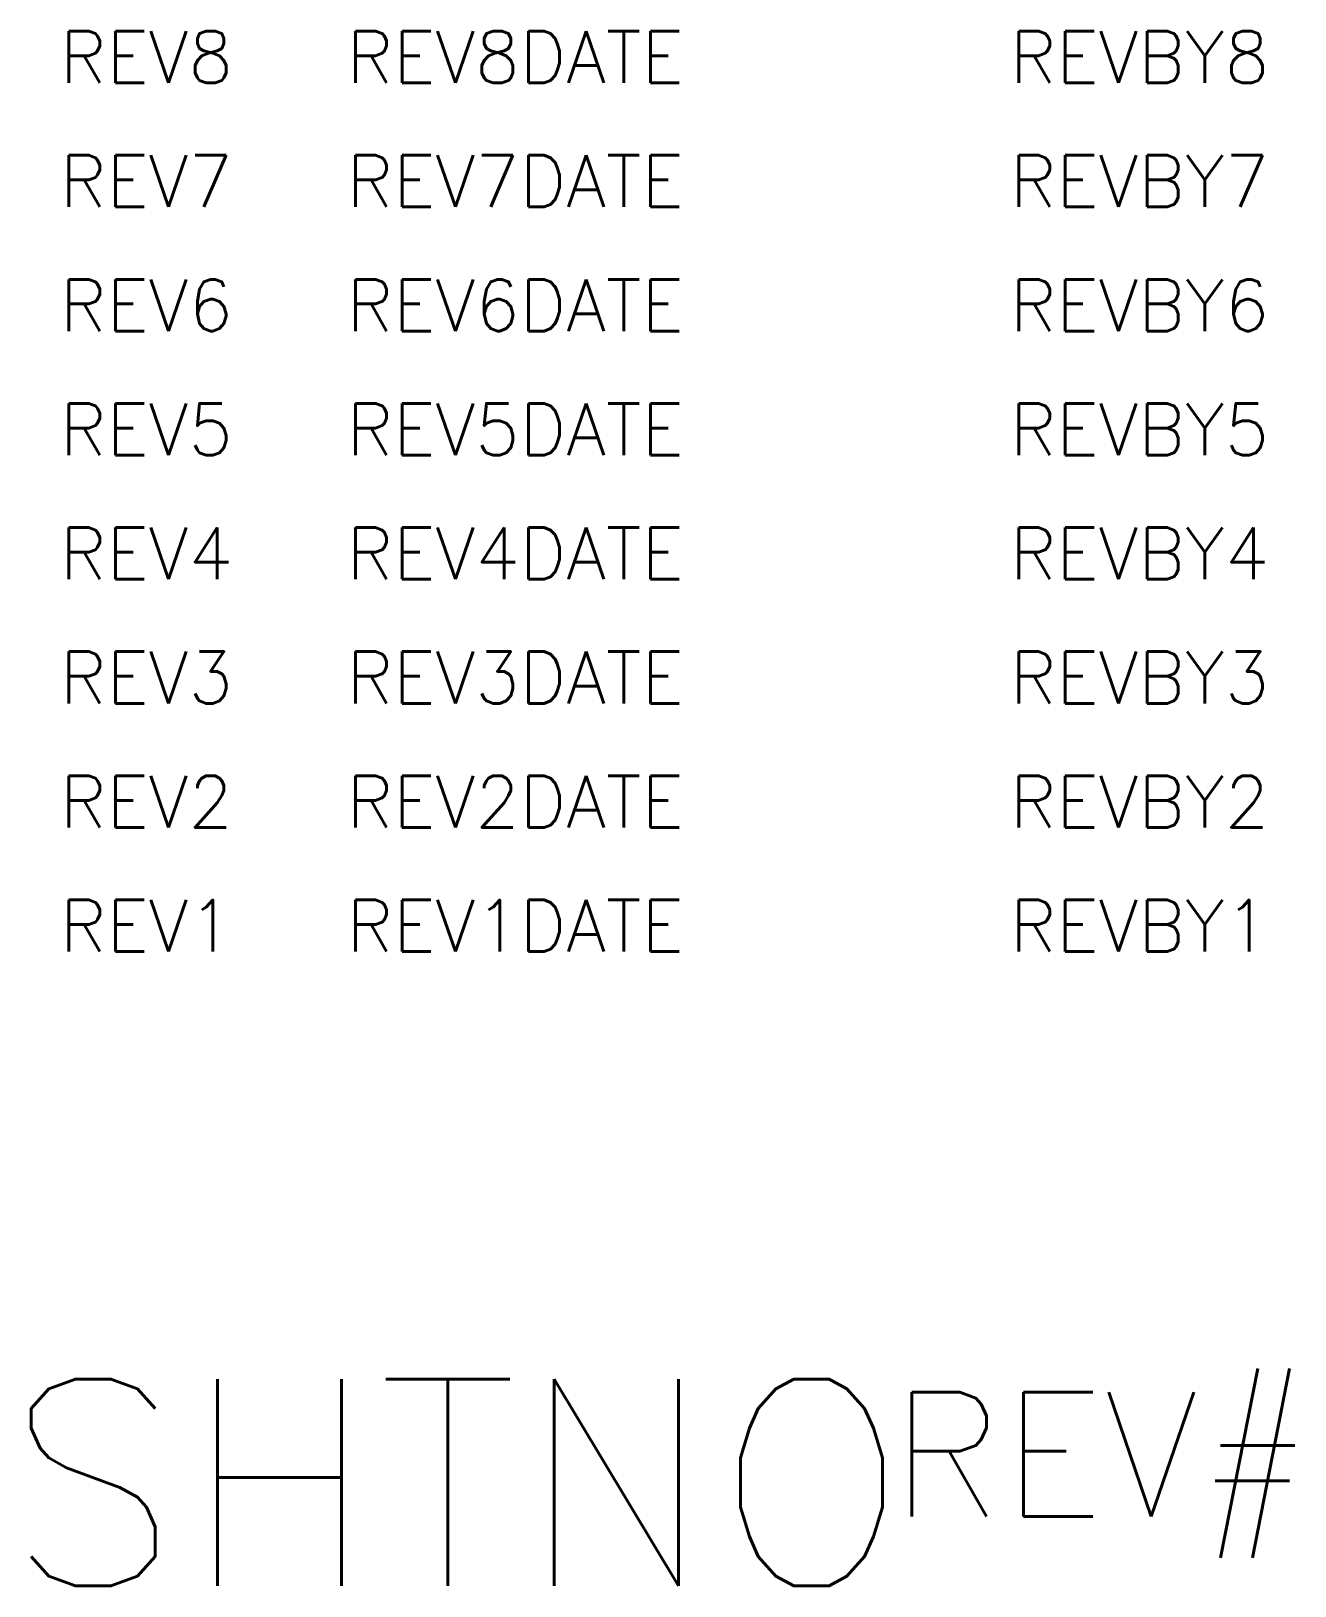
# Model space of a CAD drawing. Header units: inches. Extents: x 1.4 to 41.2, y -0.4 to 28.7.
# Drawn here: x 39.331 to 41.24, y -0.437 to 1.911 of the extents above; entities outside this region: 4.
import ezdxf
from ezdxf.enums import TextEntityAlignment as Align

# ---------------------------------------------------------------- set-up
doc = ezdxf.new("R2010")
doc.units = ezdxf.units.IN
doc.header["$MEASUREMENT"] = 0
doc.styles.get("Standard").update_dxf_attribs({"font": 'SIMPLEX.SHX'})

msp = doc.modelspace()

# ---------------------------------------------------------------- texts
msp.add_attdef('DWGTITL', text='-', height=0.1562).set_placement((1.4079, 28.6732), align=Align.TOP_LEFT)
msp.add_attdef('ISSDATE', text='XX/XX/XX', height=0.09).set_placement((35.5397, 28.2322), align=Align.TOP_RIGHT)
for tag, p in [('DWNBY', (35.5397, 27.8365)), ('DSNBY', (37.6424, 27.8365))]:
    msp.add_attdef(tag, text='ABD', height=0.09).set_placement(p, align=Align.BOTTOM_RIGHT)
for tag, p in [('REV8', (39.5055, 1.8724)), ('REVBY8', (41.0055, 1.8724)), ('REV7', (39.5055, 1.6849)), ('REVBY7', (41.0055, 1.6849)), ('REV6', (39.5055, 1.4974)), ('REVBY6', (41.0055, 1.4974)), ('REV5', (39.5055, 1.3099)), ('REVBY5', (41.0055, 1.3099)), ('REV4', (39.5055, 1.1224)), ('REVBY4', (41.0055, 1.1224)), ('REV3', (39.5055, 0.9349)), ('REVBY3', (41.0055, 0.9349)), ('REV2', (39.5055, 0.7474)), ('REVBY2', (41.0055, 0.7474)), ('REV1', (39.5055, 0.5599)), ('REVBY1', (41.0055, 0.5599))]:
    msp.add_attdef(tag, text='', height=0.0781).set_placement(p, align=Align.MIDDLE)
for tag, p in [('REV8DATE', (39.8082, 1.8724)), ('REV7DATE', (39.8082, 1.6849)), ('REV6DATE', (39.8082, 1.4974)), ('REV5DATE', (39.8082, 1.3099)), ('REV4DATE', (39.8082, 1.1224)), ('REV3DATE', (39.8082, 0.9349)), ('REV2DATE', (39.8082, 0.7474)), ('REV1DATE', (39.8082, 0.5599))]:
    msp.add_attdef(tag, text='', height=0.0781).set_placement(p, align=Align.MIDDLE_LEFT)
at = {"color": 4}
for tag, text, height, p in [('REV#', 'A', 0.1875, (40.947, -0.2386)), ('SHTNO', '', 0.3125, (39.9743, -0.2812))]:
    msp.add_attdef(tag, text=text, height=height, dxfattribs=at).set_placement(p, align=Align.MIDDLE_CENTER)

doc.saveas('drawing.dxf')
